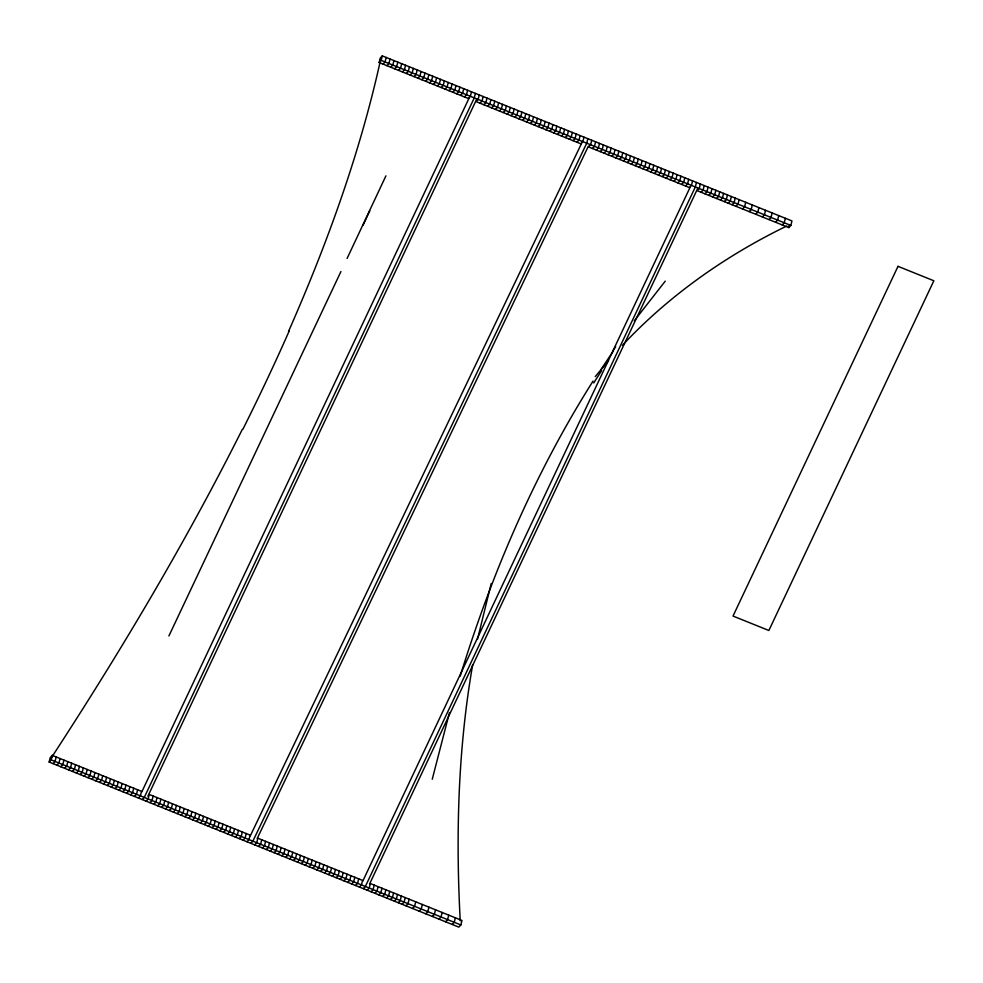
<?xml version="1.0" encoding="UTF-8"?>
<svg xmlns="http://www.w3.org/2000/svg" width="983" height="983" viewBox="0 0 983 983"><rect width="100%" height="100%" fill="white"/><g stroke="black" fill="none" stroke-linecap="round" stroke-linejoin="round"><path stroke-width="1.47" d="M472.639 664.901C457.98 749.279 455.657 835.39 460.228 920.776M477.505 639.331L491.217 583.497M380.716 59.213C360.097 153.016 327.167 243.71 288.511 331.48M432.25 779.236L449.489 712.515M367.187 890.193L369.227 888.03L370.333 883.533L461.949 920.457L460.843 924.954L458.815 927.116L49.15 762.058L50.256 757.574L52.296 755.399L141.503 791.34L140.397 795.825L138.357 797.999M49.15 762.058L51.19 759.896L52.296 755.399M56.166 756.959L55.06 761.456L53.033 763.631M60.049 758.532L58.943 763.017L56.903 765.192M63.932 760.092L62.826 764.577L60.786 766.752M67.802 761.653L66.697 766.15L64.669 768.313M71.685 763.213L70.579 767.711L68.54 769.873M75.568 764.774L74.45 769.271L72.423 771.434M79.439 766.335L78.333 770.832L76.305 772.994M83.322 767.895L82.216 772.392L80.176 774.567M87.204 769.468L86.086 773.953L84.059 776.128M91.075 771.028L89.969 775.513L87.942 777.688M94.958 772.589L93.852 777.086L91.812 779.249M98.841 774.149L97.722 778.647L95.695 780.809M102.711 775.71L101.605 780.207L99.578 782.37M106.594 777.27L105.488 781.768L103.448 783.93M110.477 778.831L109.359 783.328L107.331 785.503M114.347 780.404L113.242 784.889L111.214 787.064M118.23 781.964L117.124 786.449L115.085 788.624M122.113 783.525L120.995 788.022L118.968 790.185M125.984 785.085L124.878 789.582L122.85 791.745M129.867 786.646L128.761 791.143L126.721 793.306M133.749 788.206L132.631 792.703L130.604 794.878M137.62 789.779L136.514 794.264L134.487 796.439M153.139 796.021L152.033 800.518L149.994 802.681M157.022 797.582L155.904 802.079L153.876 804.254M160.893 799.154L159.787 803.639L157.747 805.814M164.775 800.715L163.669 805.212L161.63 807.375M168.646 802.275L167.54 806.773L165.513 808.935M172.529 803.836L171.423 808.333L169.383 810.496M176.412 805.396L175.293 809.894L173.266 812.069M180.282 806.969L179.176 811.454L177.149 813.629M184.165 808.53L183.059 813.015L181.019 815.19M188.048 810.09L186.93 814.588L184.902 816.75M191.918 811.651L190.813 816.148L188.785 818.311M471.496 91.837L470.378 96.322L468.35 98.497L379.143 62.543L380.249 58.046L382.289 55.884L791.954 220.929L790.836 225.426L788.808 227.589L697.18 190.69L699.22 188.515L700.326 184.03M379.143 62.543L381.183 60.381L382.289 55.884M195.801 813.211L194.683 817.709L192.656 819.871M386.172 57.444L385.053 61.941L383.026 64.104M199.684 814.784L198.566 819.269L196.539 821.444M390.042 59.005L388.936 63.502L386.897 65.677M203.555 816.345L202.449 820.83L200.409 823.004M393.925 60.577L392.819 65.062L390.779 67.237M207.438 817.905L206.332 822.402L204.292 824.565M397.796 62.138L396.69 66.635L394.662 68.798M211.32 819.466L210.202 823.963L208.175 826.125M401.678 63.698L400.572 68.196L398.533 70.358M215.191 821.026L214.085 825.523L212.045 827.686M405.561 65.259L404.455 69.756L402.416 71.919M219.074 822.587L217.968 827.084L215.928 829.259M409.432 66.819L408.326 71.317L406.298 73.492M222.944 824.159L221.839 828.644L219.811 830.819M413.315 68.392L412.209 72.877L410.169 75.052M226.827 825.72L225.721 830.205L223.682 832.38M417.197 69.953L416.079 74.45L414.052 76.613M230.71 827.281L229.604 831.778L227.564 833.94M421.068 71.513L419.962 76.01L417.935 78.173M234.581 828.841L233.475 833.338L231.447 835.501M424.951 73.074L423.845 77.571L421.805 79.734M238.464 830.402L237.358 834.899L235.318 837.061M428.834 74.634L427.716 79.132L425.688 81.306M242.346 831.962L241.228 836.459L239.201 838.634M432.704 76.207L431.598 80.692L429.559 82.867M246.217 833.535L245.111 838.02L243.084 840.195M436.587 77.768L435.481 82.265L433.442 84.427M440.47 79.328L439.352 83.825L437.324 85.988M444.341 80.889L443.235 85.386L441.195 87.548M448.223 82.449L447.118 86.946L445.078 89.121M261.736 839.777L260.63 844.274L258.59 846.437M452.094 84.022L450.988 88.507L448.961 90.682M265.619 841.337L264.501 845.835L262.473 848.01M455.977 85.582L454.871 90.067L452.831 92.242M269.489 842.91L268.384 847.395L266.344 849.57M459.86 87.143L458.742 91.64L456.714 93.803M273.372 844.471L272.266 848.968L270.227 851.131M463.73 88.703L462.624 93.201L460.597 95.363M277.255 846.031L276.137 850.528L274.11 852.691M467.613 90.264L466.507 94.761L464.468 96.924M281.126 847.592L280.02 852.089L277.98 854.252M285.009 849.152L283.903 853.649L281.863 855.824M475.367 93.397L474.261 97.882L144.28 797.397L142.24 799.56M288.879 850.725L287.773 855.21L285.746 857.385M479.249 94.958L478.143 99.455L476.104 101.618L580.83 143.813L582.858 141.638L583.976 137.141M292.762 852.286L291.656 856.771L289.616 858.945M483.132 96.518L482.014 101.016L479.987 103.178M296.645 853.846L295.539 858.343L293.499 860.506M487.003 98.079L485.897 102.576L483.869 104.739M300.515 855.407L299.41 859.904L297.382 862.066M490.886 99.639L489.78 104.137L487.74 106.299M304.398 856.967L303.292 861.464L301.253 863.627M494.768 101.2L493.65 105.697L491.623 107.872M308.281 858.528L307.163 863.025L305.135 865.2M498.639 102.773L497.533 107.258L495.493 109.432M312.152 860.1L311.046 864.585L309.018 866.76M502.522 104.333L501.416 108.818L499.376 110.993M316.022 861.661L314.916 866.146L312.889 868.321M506.405 105.894L505.287 110.391L503.259 112.553M319.917 863.221L318.799 867.719L316.772 869.881M510.275 107.454L509.169 111.951L507.13 114.114M323.788 864.782L322.682 869.279L320.655 871.442M514.158 109.015L513.052 113.512L511.013 115.675M327.671 866.342L326.565 870.84L324.525 873.002M518.041 110.575L516.923 115.072L514.895 117.247M331.554 867.903L330.435 872.4L328.408 874.575M521.912 112.148L520.806 116.633L518.766 118.808M335.424 869.476L334.318 873.961L332.291 876.136M525.782 113.709L524.676 118.193L522.649 120.368M339.307 871.036L338.201 875.521L336.161 877.696M529.665 115.269L528.559 119.766L526.532 121.929M343.19 872.597L342.072 877.094L340.044 879.257M533.548 116.83L532.442 121.327L530.402 123.489M347.06 874.157L345.955 878.655L343.927 880.817M537.431 118.39L536.313 122.887L534.285 125.05M350.943 875.718L349.837 880.215L347.798 882.378M541.301 119.951L540.195 124.448L538.168 126.623M354.826 877.278L353.708 881.776L351.681 883.95M545.184 121.523L544.078 126.008L542.038 128.183M358.697 878.851L357.591 883.336L355.551 885.511M549.067 123.084L547.961 127.569L545.921 129.744M552.938 124.644L551.832 129.142L549.804 131.304M556.82 126.205L555.714 130.702L553.675 132.865M560.703 127.765L559.585 132.263L557.558 134.425M374.216 885.093L373.11 889.59L371.07 891.753M564.574 129.338L563.468 133.823L561.44 135.998M378.086 886.654L376.981 891.151L374.953 893.326M568.457 130.899L567.351 135.384L565.311 137.559M381.969 888.227L380.863 892.711L378.824 894.886M572.339 132.459L571.221 136.956L569.194 139.119M385.852 889.787L384.746 894.284L382.706 896.447M576.21 134.02L575.104 138.517L573.064 140.68M389.723 891.348L388.617 895.845L386.589 898.007M580.093 135.58L578.987 140.078L576.947 142.24M393.605 892.908L392.5 897.405L390.46 899.568M397.488 894.469L396.37 898.966L394.343 901.141M587.846 138.714L586.74 143.199L252.864 841.153L250.837 843.316M401.359 896.041L400.253 900.526L398.226 902.701M591.729 140.274L590.623 144.759L588.584 146.934L689.427 187.569L691.454 185.394L692.573 180.897M405.242 897.602L404.136 902.099L402.096 904.262M595.6 141.835L594.494 146.332L592.466 148.494M409.125 899.162L408.006 903.66L405.979 905.822M599.483 143.395L598.377 147.892L596.337 150.055M415.723 901.829L414.617 906.314L412.577 908.489M603.365 144.956L602.26 149.453L600.22 151.615M607.236 146.516L606.13 151.013L604.103 153.188M422.334 904.483L421.216 908.98L419.188 911.143M611.119 148.089L610.013 152.574L607.973 154.749M615.002 149.649L613.896 154.134L611.856 156.309M428.932 907.149L427.826 911.646L425.786 913.809M618.872 151.21L617.766 155.707L615.739 157.87M435.53 909.803L434.425 914.301L432.397 916.475M622.755 152.77L621.649 157.268L619.609 159.43M626.638 154.331L625.532 158.828L623.492 160.991M442.141 912.47L441.035 916.967L438.996 919.13M630.508 155.892L629.403 160.389L627.375 162.564M634.391 157.464L633.285 161.949L631.246 164.124M448.739 915.136L447.634 919.621L445.606 921.796M638.274 159.025L637.156 163.51L635.129 165.685M455.35 917.79L454.244 922.287L452.205 924.45M642.145 160.585L641.039 165.083L639.011 167.245M646.015 162.146L644.909 166.643L642.882 168.806M649.91 163.706L648.792 168.204L646.765 170.366M653.781 165.279L652.675 169.764L650.635 171.939M657.664 166.84L656.558 171.325L654.518 173.499M661.547 168.4L660.429 172.897L658.401 175.06M665.417 169.961L664.311 174.458L662.272 176.621M669.3 171.521L668.194 176.018L666.155 178.181M673.171 173.082L672.065 177.579L670.037 179.754M677.054 174.655L675.948 179.139L673.908 181.314M680.936 176.215L679.831 180.712L677.791 182.875M684.807 177.776L683.701 182.273L681.674 184.435M688.69 179.336L687.584 183.833L685.544 185.996M696.443 182.469L695.337 186.954L365.344 886.469L363.317 888.632M704.209 185.59L703.091 190.088L701.063 192.25M708.079 187.151L706.974 191.648L704.946 193.811M711.962 188.711L710.856 193.209L708.817 195.371M715.845 190.272L714.727 194.769L712.7 196.932M719.716 191.832L718.61 196.33L716.582 198.505M723.599 193.405L722.493 197.89L720.453 200.065M727.481 194.966L726.363 199.451L724.336 201.626M731.352 196.526L730.246 201.023L728.219 203.186M735.235 198.087L734.129 202.584L732.089 204.747M739.118 199.647L738 204.145L735.972 206.307M745.716 202.314L744.61 206.799L742.57 208.974M752.327 204.968L751.209 209.465L749.181 211.628M758.925 207.634L757.819 212.119L755.78 214.294M765.536 210.288L764.418 214.786L762.39 216.948M772.134 212.955L771.028 217.44L768.989 219.614M778.745 215.609L777.627 220.106L775.599 222.269M785.343 218.275L784.237 222.76L782.198 224.935M788.808 227.589L789.361 225.353M460.191 676.169C491.991 572.843 535.182 472.602 593.032 381.097M385.926 175.859L347.085 258.468M340.941 271.529L168.904 635.952M141.712 792.077L469.075 98.128M147.88 796.218L476.558 99.492M362.776 881.149L690.152 187.2M369.608 883.901L697.635 188.564M250.321 835.82L581.543 143.42M257.141 838.61L588.362 146.197M242.309 429.411C185.332 543.009 120.11 652.319 50.723 758.729M613.208 350.44L615.69 346.827M634.256 320.827L665.245 281.138M595.268 376.6L608.526 360.675M622.399 345.316C668.968 295.539 725.589 255.727 786.793 226.004M146.111 801.12L148.15 798.958L149.256 794.461L250.1 835.095L248.994 839.58L246.954 841.755M254.72 844.876L256.747 842.714L257.853 838.216L362.58 880.412L361.474 884.897L359.434 887.071M381.183 60.381L790.836 225.426M51.19 759.896L460.843 924.954M289.285 330.792A381.723 59.951 -62.6 0 1 242.826 429.374M593.732 382.965A631.467 279.037 -71.5 0 1 601.633 370.616M369.792 210.853A632.782 1.671 -64.7 0 1 363.071 225.144M601.191 369.276A648.436 287.368 -71.5 0 1 613.367 351.017M898.007 266.332L733.023 616.058L768.866 630.496L933.85 280.769L898.007 266.332"/></g></svg>
